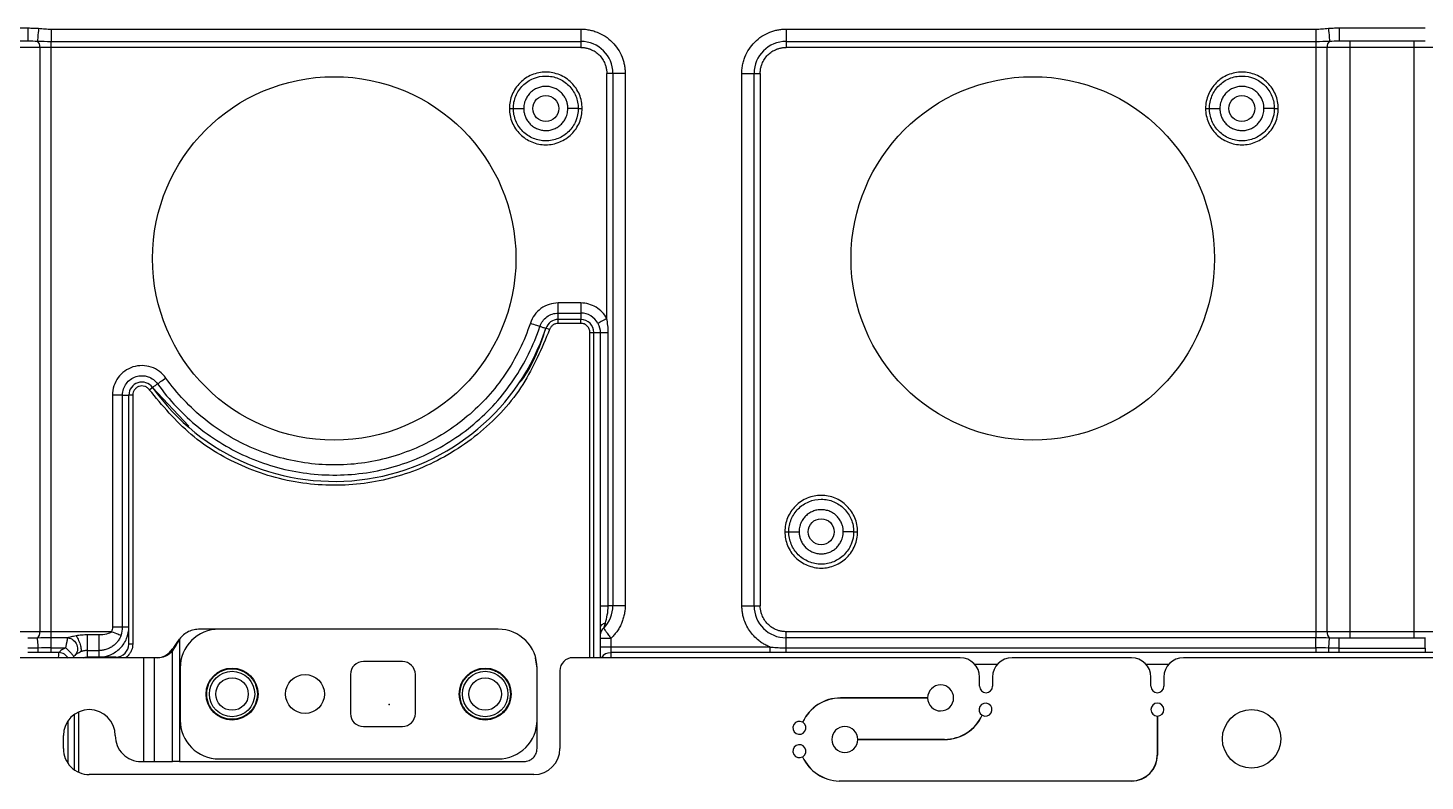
# Model space of a CAD drawing. Header units: millimetres. Extents: x -1 to 1576, y 30 to 633.
# Drawn here: x 1145.7 to 1253.3, y 421 to 479.1 of the extents above; entities that cross this region are included whole.
import ezdxf

# ---------------------------------------------------------------- set-up
doc = ezdxf.new("R2010")
doc.units = ezdxf.units.MM
doc.header["$PDSIZE"] = -1

msp = doc.modelspace()

# ---------------------------------------------------------------- linework, layer by layer
at = {"color": 7, "linetype": 'Continuous', "lineweight": 25}
for p, q in [((1139.05, 479.05), (1145.67, 479.05)), ((1246.69, 479.05), (1253.31, 479.05)), ((1139.05, 478.05), (1145.67, 478.05)), ((1147.46, 478.97), (1188.27, 478.97)), ((1147.46, 478.02), (1188.27, 478.02)), ((1147.46, 432.08), (1147.46, 478.02)), ((1188.27, 478.97), (1188.27, 477.55)), ((1204.09, 478.97), (1244.9, 478.97)), ((1204.09, 478.97), (1204.09, 477.55)), ((1204.09, 478.02), (1244.9, 478.02)), ((1244.9, 478.02), (1244.9, 432.08)), ((1246.64, 478.05), (1246.69, 478.06)), ((1246.69, 478.05), (1253.31, 478.05)), ((1247.52, 478.05), (1247.52, 432.05)), ((1252.48, 432.05), (1252.48, 478.05)), ((1188.27, 477.55), (1096.45, 477.55)), ((1146.59, 477.55), (1146.59, 432.55)), ((1295.91, 477.55), (1204.09, 477.55)), ((1245.78, 432.55), (1245.78, 477.55)), ((1191.69, 475.55), (1190.27, 475.55)), ((1190.27, 456.67), (1190.27, 475.55)), ((1190.74, 475.55), (1190.74, 434.55)), ((1191.69, 475.55), (1191.69, 434.55)), ((1200.68, 434.55), (1200.68, 475.55)), ((1200.68, 475.55), (1202.09, 475.55)), ((1201.62, 434.55), (1201.62, 475.55)), ((1202.09, 475.55), (1202.09, 434.55)), ((1188.27, 457.87), (1186.53, 457.87)), ((1186.53, 457.09), (1188.27, 457.09)), ((1186.53, 456.3), (1186.53, 456.6)), ((1188.27, 456.6), (1186.53, 456.6)), ((1188.27, 456.3), (1188.27, 456.6)), ((1185.86, 455.82), (1185.58, 455.92)), ((1188.27, 456.3), (1186.53, 456.3)), ((1188.97, 455.6), (1189.27, 455.6)), ((1188.97, 430.55), (1188.97, 455.6)), ((1189.27, 430.55), (1189.27, 455.6)), ((1189.76, 455.6), (1189.76, 434.55)), ((1190.38, 434.55), (1190.38, 455.6)), ((1155.02, 451.19), (1155.27, 451.36)), ((1155.27, 451.36), (1158.07, 448.38)), ((1152.19, 450.78), (1152.19, 432.91)), ((1152.96, 432.91), (1152.96, 450.78)), ((1153.45, 432.91), (1153.45, 450.78)), ((1153.45, 431.6), (1153.45, 450.78)), ((1153.75, 450.78), (1153.45, 450.78)), ((1153.75, 450.78), (1153.75, 431.6)), ((1191.69, 434.55), (1190.38, 434.55)), ((1200.68, 434.55), (1202.09, 434.55)), ((1181.9, 432.75), (1158.92, 432.75)), ((1152.12, 432.55), (1096.45, 432.55)), ((1145.72, 432.05), (1145.67, 432.05)), ((1148.75, 432.08), (1147.46, 432.08)), ((1151.14, 432.3), (1150.27, 432.3)), ((1157.11, 431.65), (1157.35, 431.99)), ((1157.11, 431.65), (1157.16, 431.65)), ((1157.35, 431.99), (1157.16, 431.65)), ((1157.35, 431.99), (1157.35, 422.55)), ((1189.77, 432.03), (1189.77, 431.38)), ((1190.57, 432.03), (1190.57, 430.55)), ((1204.09, 431.31), (1204.09, 432.55)), ((1295.91, 432.55), (1204.09, 432.55)), ((1244.9, 432.08), (1204.09, 432.08)), ((1246.69, 432.04), (1246.59, 432.05)), ((1253.31, 432.05), (1246.69, 432.05)), ((1253.36, 432.05), (1253.31, 432.05)), ((1147.46, 431.31), (1148.59, 431.31)), ((1148.06, 430.94), (1147.46, 430.94)), ((1149.96, 430.55), (1150.08, 430.58)), ((1150.08, 430.58), (1150.27, 430.6)), ((1150.27, 431.1), (1151.14, 431.1)), ((1152.45, 430.6), (1150.27, 430.6)), ((1150.27, 430.55), (1150.27, 430.6)), ((1152.45, 430.55), (1152.45, 430.6)), ((1153.75, 431.6), (1153.45, 431.6)), ((1156.68, 431.07), (1156.81, 431.07)), ((1156.81, 422.55), (1156.81, 431.07)), ((1189.77, 431.38), (1202.83, 431.38)), ((1202.83, 430.94), (1190.57, 430.94)), ((1204.09, 431.31), (1244.9, 431.31)), ((1244.9, 430.94), (1204.09, 430.94)), ((1246.69, 431.28), (1253.31, 431.28)), ((1253.31, 430.95), (1246.69, 430.95)), ((1253.31, 431.28), (1253.31, 430.95)), ((1154.61, 430.55), (1127.05, 430.55)), ((1154.61, 422.55), (1154.61, 430.55)), ((1155.42, 422.55), (1155.42, 430.55)), ((1155.83, 430.55), (1155.42, 430.55)), ((1157.4, 429.75), (1157.4, 425.75)), ((1174.52, 430.25), (1171.52, 430.25)), ((1184.9, 429.75), (1184.79, 430.55)), ((1184.9, 423.55), (1184.9, 429.75)), ((1186.66, 429.55), (1186.66, 423.55)), ((1217.49, 430.55), (1187.66, 430.55)), ((1218.61, 430.05), (1220.37, 430.05)), ((1230.69, 430.55), (1221.49, 430.55)), ((1231.81, 430.05), (1233.57, 430.05)), ((1325.13, 430.55), (1234.69, 430.55)), ((1170.52, 429.25), (1170.52, 426.25)), ((1175.52, 426.25), (1175.52, 429.25)), ((1218.99, 428.35), (1218.99, 429.05)), ((1219.99, 429.05), (1219.99, 428.35)), ((1232.19, 428.35), (1232.19, 429.05)), ((1233.19, 429.05), (1233.19, 428.35)), ((1208.27, 427.46), (1214.99, 427.46)), ((1214.99, 427.45), (1208.27, 427.45)), ((1149.57, 426.37), (1149.57, 421.73)), ((1148.77, 422.39), (1148.77, 425.72)), ((1149.27, 421.9), (1149.27, 426.21)), ((1171.52, 425.25), (1174.52, 425.25)), ((1232.69, 423.05), (1232.69, 426.05)), ((1232.7, 426.05), (1232.7, 423.05)), ((1148.4, 423.55), (1148.4, 424.55)), ((1209.61, 424.26), (1216.29, 424.26)), ((1216.29, 424.25), (1209.61, 424.25)), ((1154.4, 422.55), (1154.61, 422.55)), ((1155.42, 422.55), (1156.81, 422.55)), ((1157.35, 422.55), (1183.9, 422.55)), ((1160.4, 422.75), (1181.9, 422.75)), ((1184.66, 421.55), (1150.4, 421.55)), ((1208.18, 421.06), (1230.69, 421.06)), ((1230.69, 421.05), (1208.18, 421.05))]:
    msp.add_line(p, q, dxfattribs=at)
for centre, radius in [((1169.27, 461.3), 14), ((1223.09, 461.3), 14), ((1161.4, 427.75), 2), ((1161.4, 427.75), 1.75), ((1180.9, 427.75), 2), ((1180.9, 427.75), 1.75), ((1161.4, 427.75), 1.25), ((1167.02, 427.75), 1.5), ((1180.9, 427.75), 1.25), ((1239.95, 424.3), 2.25)]:
    msp.add_circle(centre, radius, dxfattribs=at)
at = {"color": 141}
for centre in [(1185.57, 472.85), (1239.2, 472.85), (1206.79, 440.25)]:
    msp.add_circle(centre, 1, dxfattribs=at)
at = {"color": 7, "linetype": 'Continuous', "lineweight": 25}
for centre, radius, start, end in [((1146.03, 477.63), 0.562, 352.1767, 47.5651), ((1188.27, 475.55), 2.47, 0, 90), ((1204.09, 475.55), 2.47, 90, 180), ((1246.33, 477.63), 0.562, 132.435, 187.8232), ((1186.53, 455.6), 1, 90, 161.722), ((1188.27, 455.6), 1, 0, 90), ((1169.27, 461.3), 17.17, 215.3728, 341.722), ((1154.45, 450.78), 1, 35.3728, 180), ((1188.27, 434.55), 2.47, 315.4823, 360), ((1204.09, 434.55), 2.47, 180, 270), ((1160.4, 429.75), 3, 90, 180), ((1181.9, 429.75), 3, 360, 90), ((1146.03, 432.48), 0.562, 312.435, 7.8232), ((1246.33, 432.48), 0.562, 172.1767, 227.5651), ((1152.45, 431.6), 1, 270, 0), ((1190.55, 430.12), 0.813, 88.5449, 148.2068), ((1171.52, 429.25), 1, 90, 180), ((1174.52, 429.25), 1, 0, 90), ((1187.66, 429.55), 1, 90.0235, 179.9761), ((1217.49, 429.05), 1.5, 360, 90), ((1221.49, 429.05), 1.5, 90, 180), ((1230.69, 429.05), 1.5, 360, 90), ((1234.69, 429.05), 1.5, 90, 180), ((1215.99, 427.45), 1, 180.2864, 179.714), ((1208.27, 424.25), 3.2, 90.0002, 155.3911), ((1208.27, 424.25), 3.19, 90.0002, 155.4086), ((1219.49, 428.35), 0.5, 180, 360), ((1232.69, 428.35), 0.5, 180, 360), ((1150.4, 424.55), 2, 0.011, 179.989), ((1219.45, 426.55), 0.5, 240.4, 239.2487), ((1232.69, 426.55), 0.5, 270.573, 269.427), ((1160.4, 425.75), 3, 180, 270), ((1171.52, 426.25), 1, 180, 270), ((1174.52, 426.25), 1, 270, 0), ((1181.9, 425.75), 3, 270, 0), ((1205.11, 425.15), 0.5, 60.4208, 59.27), ((1208.61, 424.25), 1, 0.2867, 359.7138), ((1216.29, 427.45), 3.19, 270.0002, 335.4017), ((1216.29, 427.45), 3.2, 270.0002, 335.3842), ((1154.4, 424.55), 2, 179.9995, 270.0005), ((1150.4, 423.55), 2, 179.9995, 270.0005), ((1184.66, 423.55), 2, 270.0005, 0), ((1205.11, 423.35), 0.5, 300.7523, 299.6009), ((1230.69, 423.05), 2.01, 270, 0), ((1230.69, 423.05), 1.99, 270, 0), ((1208.27, 424.25), 3.21, 204.6144, 268.4153), ((1208.27, 424.25), 3.2, 204.597, 268.4128)]:
    msp.add_arc(centre, radius, start, end, dxfattribs=at)
for points, knots in [([(1145.67, 479.05), (1145.82, 479.05), (1146.1, 479.05), (1146.37, 479.03), (1146.49, 479.03)], [0, 0, 0, 0, 0.556213, 1, 1, 1, 1]), ([(1145.67, 479.05), (1145.67, 478.92), (1145.67, 478.79), (1145.67, 478.55), (1145.67, 478.44), (1145.67, 478.25), (1145.67, 478.18), (1145.67, 478.08), (1145.67, 478.05), (1145.67, 478.05)], [0, 0, 0, 0, 0.25, 0.25, 0.5, 0.5, 0.75, 0.75, 1, 1, 1, 1]), ([(1146.49, 479.03), (1146.47, 478.79), (1146.45, 478.56), (1146.42, 478.21), (1146.41, 478.08), (1146.41, 478.04)], [0, 0, 0, 0, 0.5, 0.5, 1, 1, 1, 1]), ([(1146.49, 479.03), (1146.57, 479.02), (1146.74, 479.01), (1146.99, 478.98), (1147.23, 478.97), (1147.38, 478.97), (1147.46, 478.97)], [0, 0, 0, 0, 0.26275, 0.514851, 0.767475, 1, 1, 1, 1]), ([(1244.9, 478.97), (1244.98, 478.97), (1245.14, 478.97), (1245.37, 478.98), (1245.62, 479.01), (1245.79, 479.02), (1245.87, 479.03)], [0, 0, 0, 0, 0.232371, 0.485289, 0.737412, 1, 1, 1, 1]), ([(1245.87, 479.03), (1245.93, 479.03), (1246.05, 479.04), (1246.24, 479.05), (1246.46, 479.05), (1246.61, 479.05), (1246.69, 479.05)], [0, 0, 0, 0, 0.207871, 0.443757, 0.707773, 1, 1, 1, 1]), ([(1245.87, 479.03), (1245.89, 478.79), (1245.91, 478.56), (1245.94, 478.21), (1245.95, 478.08), (1245.95, 478.04)], [0, 0, 0, 0, 0.5, 0.5, 1, 1, 1, 1]), ([(1246.69, 479.05), (1246.69, 478.79), (1246.69, 478.53), (1246.69, 478.16), (1246.69, 478.05), (1246.69, 478.05)], [0, 0, 0, 0, 0.5, 0.5, 1, 1, 1, 1]), ([(1147.46, 478.97), (1147.46, 478.76), (1147.46, 478.56), (1147.46, 478.22), (1147.46, 478.09), (1147.46, 478.02)], [0, 0, 0, 0, 0.5, 0.5, 1, 1, 1, 1]), ([(1188.27, 478.97), (1188.33, 478.97), (1188.46, 478.96), (1188.64, 478.95), (1188.82, 478.92), (1189, 478.89), (1189.18, 478.85), (1189.35, 478.79), (1189.69, 478.67), (1190.16, 478.43), (1190.7, 477.98), (1191.15, 477.44), (1191.41, 476.93), (1191.56, 476.51), (1191.63, 476.19), (1191.68, 475.88), (1191.68, 475.66), (1191.69, 475.55)], [0, 0, 0, 0, 0.0345523, 0.0688579, 0.1030161, 0.1371278, 0.171294, 0.2056155, 0.2401915, 0.3700601, 0.5000288, 0.6298975, 0.7598662, 0.8201516, 0.8799088, 0.9396782, 1, 1, 1, 1]), ([(1200.68, 475.55), (1200.68, 475.61), (1200.68, 475.74), (1200.69, 475.92), (1200.72, 476.1), (1200.75, 476.28), (1200.8, 476.46), (1200.85, 476.64), (1200.97, 476.97), (1201.22, 477.44), (1201.66, 477.98), (1202.2, 478.43), (1202.71, 478.69), (1203.14, 478.84), (1203.45, 478.91), (1203.77, 478.96), (1203.98, 478.96), (1204.09, 478.97)], [0, 0, 0, 0, 0.034552, 0.068858, 0.103016, 0.137128, 0.171294, 0.205615, 0.240191, 0.37006, 0.500029, 0.629897, 0.759866, 0.820152, 0.879909, 0.939678, 1, 1, 1, 1]), ([(1244.9, 478.97), (1244.9, 478.76), (1244.9, 478.56), (1244.9, 478.22), (1244.9, 478.09), (1244.9, 478.02)], [0, 0, 0, 0, 0.5, 0.5, 1, 1, 1, 1]), ([(1188.27, 477.55), (1188.31, 477.55), (1188.4, 477.55), (1188.52, 477.54), (1188.65, 477.52), (1188.77, 477.49), (1188.89, 477.46), (1189.1, 477.38), (1189.38, 477.24), (1189.69, 476.98), (1189.95, 476.66), (1190.12, 476.34), (1190.21, 476.05), (1190.26, 475.8), (1190.27, 475.64), (1190.27, 475.55)], [0, 0, 0, 0, 0.0402761, 0.0802426, 0.1200582, 0.159883, 0.1998773, 0.2401994, 0.3700431, 0.5000574, 0.6299012, 0.7599156, 0.8401208, 0.919721, 1, 1, 1, 1]), ([(1202.09, 475.55), (1202.09, 475.6), (1202.09, 475.68), (1202.11, 475.8), (1202.12, 475.93), (1202.15, 476.05), (1202.19, 476.17), (1202.26, 476.38), (1202.41, 476.66), (1202.67, 476.98), (1202.98, 477.24), (1203.3, 477.4), (1203.59, 477.5), (1203.84, 477.54), (1204.01, 477.55), (1204.09, 477.55)], [0, 0, 0, 0, 0.0402761, 0.0802426, 0.1200582, 0.159883, 0.1998773, 0.2401994, 0.3700431, 0.5000574, 0.6299012, 0.7599156, 0.8401208, 0.919721, 1, 1, 1, 1]), ([(1188.37, 472.85), (1188.37, 473.22), (1188.3, 473.59), (1188.02, 474.26), (1187.81, 474.57), (1187.29, 475.09), (1186.98, 475.3), (1186.3, 475.58), (1185.94, 475.65), (1185.2, 475.65), (1184.84, 475.58), (1184.16, 475.3), (1183.85, 475.09), (1183.33, 474.57), (1183.12, 474.26), (1182.84, 473.59), (1182.77, 473.22), (1182.77, 472.85)], [0, 0, 0, 0, 0.125, 0.125, 0.25, 0.25, 0.375, 0.375, 0.5, 0.5, 0.625, 0.625, 0.75, 0.75, 0.875, 0.875, 1, 1, 1, 1]), ([(1183.07, 472.85), (1183.07, 473.18), (1183.14, 473.51), (1183.39, 474.11), (1183.57, 474.39), (1184.03, 474.85), (1184.31, 475.04), (1184.92, 475.29), (1185.24, 475.35), (1185.9, 475.35), (1186.23, 475.29), (1186.83, 475.04), (1187.11, 474.85), (1187.57, 474.39), (1187.76, 474.11), (1188.01, 473.51), (1188.07, 473.18), (1188.07, 472.85)], [0, 0, 0, 0, 0.125, 0.125, 0.25, 0.25, 0.375, 0.375, 0.5, 0.5, 0.625, 0.625, 0.75, 0.75, 0.875, 0.875, 1, 1, 1, 1]), ([(1242, 472.85), (1242, 473.22), (1241.93, 473.59), (1241.65, 474.26), (1241.44, 474.57), (1240.92, 475.09), (1240.61, 475.3), (1239.94, 475.58), (1239.57, 475.65), (1238.84, 475.65), (1238.47, 475.58), (1237.79, 475.3), (1237.48, 475.09), (1236.97, 474.57), (1236.76, 474.26), (1236.48, 473.59), (1236.4, 473.22), (1236.4, 472.85)], [0, 0, 0, 0, 0.125, 0.125, 0.25, 0.25, 0.375, 0.375, 0.5, 0.5, 0.625, 0.625, 0.75, 0.75, 0.875, 0.875, 1, 1, 1, 1]), ([(1236.7, 472.85), (1236.7, 473.18), (1236.77, 473.51), (1237.02, 474.11), (1237.21, 474.39), (1237.67, 474.85), (1237.94, 475.04), (1238.55, 475.29), (1238.88, 475.35), (1239.53, 475.35), (1239.86, 475.29), (1240.46, 475.04), (1240.74, 474.85), (1241.2, 474.39), (1241.39, 474.11), (1241.64, 473.51), (1241.7, 473.18), (1241.7, 472.85)], [0, 0, 0, 0, 0.125, 0.125, 0.25, 0.25, 0.375, 0.375, 0.5, 0.5, 0.625, 0.625, 0.75, 0.75, 0.875, 0.875, 1, 1, 1, 1]), ([(1187.27, 472.85), (1187.27, 472.9), (1187.27, 472.99), (1187.25, 473.12), (1187.23, 473.25), (1187.19, 473.38), (1187.12, 473.57), (1186.99, 473.8), (1186.78, 474.06), (1186.52, 474.28), (1186.23, 474.43), (1185.91, 474.53), (1185.57, 474.56), (1185.24, 474.53), (1184.92, 474.43), (1184.62, 474.28), (1184.36, 474.06), (1184.15, 473.8), (1184.01, 473.54), (1183.92, 473.29), (1183.88, 473.08), (1183.87, 472.93), (1183.87, 472.85)], [0, 0, 0, 0, 0.025179, 0.05013, 0.075011, 0.099978, 0.125186, 0.187587, 0.250092, 0.312501, 0.375011, 0.437474, 0.50004, 0.562505, 0.625066, 0.687464, 0.749971, 0.812374, 0.874873, 0.916678, 0.958145, 1, 1, 1, 1]), ([(1240.9, 472.85), (1240.9, 472.9), (1240.9, 472.99), (1240.89, 473.12), (1240.86, 473.25), (1240.82, 473.38), (1240.75, 473.57), (1240.63, 473.8), (1240.41, 474.06), (1240.16, 474.28), (1239.86, 474.43), (1239.54, 474.53), (1239.2, 474.56), (1238.87, 474.53), (1238.55, 474.43), (1238.25, 474.28), (1237.99, 474.06), (1237.78, 473.8), (1237.64, 473.54), (1237.56, 473.29), (1237.51, 473.08), (1237.51, 472.93), (1237.5, 472.85)], [0, 0, 0, 0, 0.025179, 0.05013, 0.075011, 0.099978, 0.125186, 0.187587, 0.250092, 0.312501, 0.37501, 0.437474, 0.50004, 0.562505, 0.625066, 0.687464, 0.749971, 0.812374, 0.874873, 0.916678, 0.958145, 1, 1, 1, 1]), ([(1182.77, 472.85), (1182.77, 472.49), (1182.84, 472.12), (1183.12, 471.44), (1183.33, 471.13), (1183.85, 470.61), (1184.16, 470.41), (1184.84, 470.13), (1185.2, 470.05), (1185.94, 470.05), (1186.3, 470.13), (1186.98, 470.41), (1187.29, 470.61), (1187.81, 471.13), (1188.02, 471.44), (1188.3, 472.12), (1188.37, 472.49), (1188.37, 472.85)], [0, 0, 0, 0, 0.125, 0.125, 0.25, 0.25, 0.375, 0.375, 0.5, 0.5, 0.625, 0.625, 0.75, 0.75, 0.875, 0.875, 1, 1, 1, 1]), ([(1182.77, 472.85), (1182.85, 472.85), (1182.93, 472.85), (1183.04, 472.85), (1183.07, 472.85), (1183.07, 472.85)], [0, 0, 0, 0, 0.5, 0.5, 1, 1, 1, 1]), ([(1188.07, 472.85), (1188.07, 472.53), (1188.01, 472.2), (1187.76, 471.59), (1187.57, 471.32), (1187.11, 470.85), (1186.83, 470.67), (1186.23, 470.42), (1185.9, 470.35), (1185.24, 470.35), (1184.92, 470.42), (1184.31, 470.67), (1184.03, 470.85), (1183.57, 471.32), (1183.39, 471.59), (1183.14, 472.2), (1183.07, 472.53), (1183.07, 472.85)], [0, 0, 0, 0, 0.125, 0.125, 0.25, 0.25, 0.375, 0.375, 0.5, 0.5, 0.625, 0.625, 0.75, 0.75, 0.875, 0.875, 1, 1, 1, 1]), ([(1183.07, 472.85), (1183.07, 472.85), (1183.16, 472.85), (1183.45, 472.85), (1183.66, 472.85), (1183.87, 472.85)], [0, 0, 0, 0, 0.5, 0.5, 1, 1, 1, 1]), ([(1183.87, 472.85), (1183.87, 472.81), (1183.87, 472.72), (1183.89, 472.59), (1183.92, 472.46), (1183.95, 472.33), (1184.02, 472.14), (1184.15, 471.9), (1184.36, 471.64), (1184.62, 471.43), (1184.92, 471.27), (1185.24, 471.17), (1185.57, 471.14), (1185.9, 471.17), (1186.23, 471.27), (1186.52, 471.43), (1186.78, 471.64), (1186.99, 471.9), (1187.13, 472.17), (1187.22, 472.41), (1187.26, 472.63), (1187.27, 472.78), (1187.27, 472.85)], [0, 0, 0, 0, 0.0251076, 0.050018, 0.0748867, 0.0998699, 0.1251219, 0.1875141, 0.2500785, 0.3124838, 0.3749879, 0.4374519, 0.5000171, 0.5624816, 0.6250466, 0.687453, 0.7499617, 0.8123666, 0.874868, 0.9166765, 0.9581445, 1, 1, 1, 1]), ([(1188.07, 472.85), (1188.07, 472.85), (1187.98, 472.85), (1187.69, 472.85), (1187.48, 472.85), (1187.27, 472.85)], [0, 0, 0, 0, 0.5, 0.5, 1, 1, 1, 1]), ([(1188.07, 472.85), (1188.07, 472.85), (1188.1, 472.85), (1188.21, 472.85), (1188.29, 472.85), (1188.37, 472.85)], [0, 0, 0, 0, 0.5, 0.5, 1, 1, 1, 1]), ([(1236.4, 472.85), (1236.48, 472.85), (1236.56, 472.85), (1236.67, 472.85), (1236.7, 472.85), (1236.7, 472.85)], [0, 0, 0, 0, 0.5, 0.5, 1, 1, 1, 1]), ([(1236.4, 472.85), (1236.4, 472.49), (1236.48, 472.12), (1236.76, 471.44), (1236.97, 471.13), (1237.48, 470.61), (1237.79, 470.41), (1238.47, 470.13), (1238.84, 470.05), (1239.57, 470.05), (1239.94, 470.13), (1240.61, 470.41), (1240.92, 470.61), (1241.44, 471.13), (1241.65, 471.44), (1241.93, 472.12), (1242, 472.49), (1242, 472.85)], [0, 0, 0, 0, 0.125, 0.125, 0.25, 0.25, 0.375, 0.375, 0.5, 0.5, 0.625, 0.625, 0.75, 0.75, 0.875, 0.875, 1, 1, 1, 1]), ([(1241.7, 472.85), (1241.7, 472.53), (1241.64, 472.2), (1241.39, 471.59), (1241.2, 471.32), (1240.74, 470.85), (1240.46, 470.67), (1239.86, 470.42), (1239.53, 470.35), (1238.88, 470.35), (1238.55, 470.42), (1237.94, 470.67), (1237.67, 470.85), (1237.21, 471.32), (1237.02, 471.59), (1236.77, 472.2), (1236.7, 472.53), (1236.7, 472.85)], [0, 0, 0, 0, 0.125, 0.125, 0.25, 0.25, 0.375, 0.375, 0.5, 0.5, 0.625, 0.625, 0.75, 0.75, 0.875, 0.875, 1, 1, 1, 1]), ([(1236.7, 472.85), (1236.7, 472.85), (1236.79, 472.85), (1237.09, 472.85), (1237.29, 472.85), (1237.5, 472.85)], [0, 0, 0, 0, 0.5, 0.5, 1, 1, 1, 1]), ([(1237.5, 472.85), (1237.51, 472.81), (1237.51, 472.72), (1237.52, 472.59), (1237.55, 472.46), (1237.59, 472.33), (1237.65, 472.14), (1237.78, 471.9), (1237.99, 471.64), (1238.25, 471.43), (1238.55, 471.27), (1238.87, 471.17), (1239.2, 471.14), (1239.54, 471.17), (1239.86, 471.27), (1240.16, 471.43), (1240.41, 471.64), (1240.63, 471.9), (1240.77, 472.17), (1240.85, 472.41), (1240.9, 472.63), (1240.9, 472.78), (1240.9, 472.85)], [0, 0, 0, 0, 0.025108, 0.050018, 0.074887, 0.09987, 0.125122, 0.187514, 0.250079, 0.312484, 0.374988, 0.437452, 0.500017, 0.562482, 0.625047, 0.687453, 0.749962, 0.812367, 0.874868, 0.916676, 0.958145, 1, 1, 1, 1]), ([(1241.7, 472.85), (1241.7, 472.85), (1241.62, 472.85), (1241.32, 472.85), (1241.11, 472.85), (1240.9, 472.85)], [0, 0, 0, 0, 0.5, 0.5, 1, 1, 1, 1]), ([(1241.7, 472.85), (1241.7, 472.85), (1241.74, 472.85), (1241.85, 472.85), (1241.93, 472.85), (1242, 472.85)], [0, 0, 0, 0, 0.5, 0.5, 1, 1, 1, 1]), ([(1186.53, 457.87), (1186.06, 457.87), (1185.58, 457.72), (1184.82, 457.16), (1184.53, 456.76), (1184.38, 456.31)], [0, 0, 0, 0, 0.5, 0.5, 1, 1, 1, 1]), ([(1186.53, 457.09), (1186.53, 457.13), (1186.53, 457.23), (1186.53, 457.51), (1186.53, 457.69), (1186.53, 457.87)], [0, 0, 0, 0, 0.5, 0.5, 1, 1, 1, 1]), ([(1190.27, 456.67), (1190.08, 457.03), (1189.79, 457.33), (1189.09, 457.75), (1188.68, 457.87), (1188.27, 457.87)], [0, 0, 0, 0, 0.5, 0.5, 1, 1, 1, 1]), ([(1188.27, 457.87), (1188.27, 457.69), (1188.27, 457.51), (1188.27, 457.23), (1188.27, 457.13), (1188.27, 457.09)], [0, 0, 0, 0, 0.5, 0.5, 1, 1, 1, 1]), ([(1185.12, 456.07), (1185.21, 456.36), (1185.41, 456.63), (1185.91, 456.99), (1186.22, 457.09), (1186.53, 457.09)], [0, 0, 0, 0, 0.5, 0.5, 1, 1, 1, 1]), ([(1186.53, 456.6), (1186.53, 456.71), (1186.53, 456.83), (1186.53, 457), (1186.53, 457.06), (1186.53, 457.09)], [0, 0, 0, 0, 0.5, 0.5, 1, 1, 1, 1]), ([(1189.58, 456.3), (1189.46, 456.54), (1189.27, 456.74), (1188.81, 457.02), (1188.54, 457.09), (1188.27, 457.09)], [0, 0, 0, 0, 0.5, 0.5, 1, 1, 1, 1]), ([(1188.27, 457.09), (1188.27, 457.06), (1188.27, 457), (1188.27, 456.83), (1188.27, 456.71), (1188.27, 456.6)], [0, 0, 0, 0, 0.5, 0.5, 1, 1, 1, 1]), ([(1190.27, 456.67), (1190.11, 456.58), (1189.96, 456.5), (1189.71, 456.37), (1189.62, 456.32), (1189.58, 456.3)], [0, 0, 0, 0, 0.5, 0.5, 1, 1, 1, 1]), ([(1185.86, 455.82), (1185.25, 454.37), (1184.01, 451.4), (1180.67, 447.77), (1176.54, 445.16), (1171.9, 443.81), (1167.07, 443.74), (1162.35, 445.02), (1158.1, 447.5), (1156.03, 449.98), (1155.02, 451.19)], [0, 0, 0, 0, 0.122595, 0.25, 0.377405, 0.5, 0.622595, 0.75, 0.877405, 1, 1, 1, 1]), ([(1155.66, 451.64), (1156.55, 450.39), (1157.61, 449.27), (1160, 447.34), (1161.33, 446.55), (1164.15, 445.35), (1165.64, 444.94), (1168.69, 444.56), (1170.23, 444.57), (1173.27, 445.03), (1174.75, 445.47), (1177.55, 446.73), (1178.85, 447.56), (1181.2, 449.53), (1182.23, 450.68), (1183.95, 453.22), (1184.64, 454.61), (1185.12, 456.07)], [0, 0, 0, 0, 0.125, 0.125, 0.25, 0.25, 0.375, 0.375, 0.5, 0.5, 0.625, 0.625, 0.75, 0.75, 0.875, 0.875, 1, 1, 1, 1]), ([(1184.38, 456.31), (1183.92, 454.93), (1183.27, 453.6), (1181.63, 451.18), (1180.64, 450.08), (1178.41, 448.2), (1177.16, 447.41), (1174.5, 446.21), (1173.08, 445.79), (1170.19, 445.35), (1168.71, 445.34), (1165.81, 445.71), (1164.39, 446.09), (1161.7, 447.24), (1160.43, 447.99), (1158.16, 449.83), (1157.14, 450.9), (1156.3, 452.09)], [0, 0, 0, 0, 0.125, 0.125, 0.25, 0.25, 0.375, 0.375, 0.5, 0.5, 0.625, 0.625, 0.75, 0.75, 0.875, 0.875, 1, 1, 1, 1]), ([(1183.44, 451.62), (1183.46, 451.64), (1184.53, 452.83), (1185.06, 454.39), (1185.58, 455.92)], [0, 0, 0, 0, 0.018421, 1, 1, 1, 1]), ([(1184.38, 456.31), (1184.55, 456.26), (1184.72, 456.2), (1184.98, 456.11), (1185.08, 456.08), (1185.12, 456.07)], [0, 0, 0, 0, 0.5, 0.5, 1, 1, 1, 1]), ([(1185.12, 456.07), (1185.14, 456.06), (1185.2, 456.04), (1185.37, 455.99), (1185.47, 455.95), (1185.58, 455.92)], [0, 0, 0, 0, 0.5, 0.5, 1, 1, 1, 1]), ([(1186.53, 456.3), (1186.46, 456.3), (1186.31, 456.28), (1186.11, 456.18), (1185.95, 456.02), (1185.89, 455.89), (1185.86, 455.82)], [0, 0, 0, 0, 0.243778, 0.5, 0.756222, 1, 1, 1, 1]), ([(1188.97, 455.6), (1188.96, 455.69), (1188.95, 455.83), (1188.86, 455.99), (1188.77, 456.1), (1188.66, 456.19), (1188.5, 456.28), (1188.36, 456.29), (1188.27, 456.3)], [0, 0, 0, 0, 0.239443, 0.369477, 0.5, 0.630034, 0.760557, 1, 1, 1, 1]), ([(1189.27, 455.6), (1189.38, 455.6), (1189.5, 455.6), (1189.67, 455.6), (1189.74, 455.6), (1189.76, 455.6)], [0, 0, 0, 0, 0.5, 0.5, 1, 1, 1, 1]), ([(1189.76, 455.6), (1189.79, 455.6), (1189.87, 455.6), (1190.09, 455.6), (1190.23, 455.6), (1190.38, 455.6)], [0, 0, 0, 0, 0.5, 0.5, 1, 1, 1, 1]), ([(1156.3, 452.09), (1156.02, 452.48), (1155.62, 452.78), (1154.72, 453.08), (1154.22, 453.08), (1153.31, 452.8), (1152.9, 452.5), (1152.48, 451.93), (1152.37, 451.71), (1152.22, 451.26), (1152.19, 451.02), (1152.19, 450.78)], [0, 0, 0, 0, 0.25, 0.25, 0.5, 0.5, 0.75, 0.75, 0.875, 0.875, 1, 1, 1, 1]), ([(1152.96, 450.78), (1152.96, 451.1), (1153.07, 451.41), (1153.44, 451.91), (1153.7, 452.1), (1154.3, 452.29), (1154.63, 452.29), (1155.22, 452.09), (1155.48, 451.9), (1155.66, 451.64)], [0, 0, 0, 0, 0.25, 0.25, 0.5, 0.5, 0.75, 0.75, 1, 1, 1, 1]), ([(1155.66, 451.64), (1155.7, 451.67), (1155.78, 451.73), (1156.01, 451.89), (1156.15, 451.99), (1156.3, 452.09)], [0, 0, 0, 0, 0.5, 0.5, 1, 1, 1, 1]), ([(1155.02, 451.19), (1154.98, 451.24), (1154.88, 451.35), (1154.68, 451.46), (1154.45, 451.49), (1154.24, 451.46), (1154.04, 451.36), (1153.88, 451.2), (1153.77, 451), (1153.76, 450.85), (1153.75, 450.78)], [0, 0, 0, 0, 0.121836, 0.25, 0.378164, 0.5, 0.621836, 0.75, 0.878164, 1, 1, 1, 1]), ([(1155.66, 451.64), (1155.64, 451.63), (1155.59, 451.59), (1155.45, 451.49), (1155.36, 451.43), (1155.27, 451.36)], [0, 0, 0, 0, 0.5, 0.5, 1, 1, 1, 1]), ([(1152.96, 450.78), (1152.92, 450.78), (1152.82, 450.78), (1152.54, 450.78), (1152.36, 450.78), (1152.19, 450.78)], [0, 0, 0, 0, 0.5, 0.5, 1, 1, 1, 1]), ([(1152.96, 450.78), (1152.99, 450.78), (1153.05, 450.78), (1153.23, 450.78), (1153.34, 450.78), (1153.45, 450.78)], [0, 0, 0, 0, 0.5, 0.5, 1, 1, 1, 1]), ([(1209.59, 440.25), (1209.59, 440.62), (1209.52, 440.99), (1209.24, 441.66), (1209.03, 441.97), (1208.51, 442.49), (1208.2, 442.7), (1207.52, 442.98), (1207.16, 443.05), (1206.42, 443.05), (1206.06, 442.98), (1205.38, 442.7), (1205.07, 442.49), (1204.55, 441.97), (1204.34, 441.66), (1204.06, 440.99), (1203.99, 440.62), (1203.99, 440.25)], [0, 0, 0, 0, 0.125, 0.125, 0.25, 0.25, 0.375, 0.375, 0.5, 0.5, 0.625, 0.625, 0.75, 0.75, 0.875, 0.875, 1, 1, 1, 1]), ([(1204.29, 440.25), (1204.29, 440.58), (1204.36, 440.91), (1204.61, 441.51), (1204.79, 441.79), (1205.25, 442.25), (1205.53, 442.44), (1206.14, 442.69), (1206.46, 442.75), (1207.12, 442.75), (1207.45, 442.69), (1208.05, 442.44), (1208.33, 442.25), (1208.79, 441.79), (1208.98, 441.51), (1209.23, 440.91), (1209.29, 440.58), (1209.29, 440.25)], [0, 0, 0, 0, 0.125, 0.125, 0.25, 0.25, 0.375, 0.375, 0.5, 0.5, 0.625, 0.625, 0.75, 0.75, 0.875, 0.875, 1, 1, 1, 1]), ([(1208.49, 440.25), (1208.49, 440.3), (1208.49, 440.39), (1208.47, 440.52), (1208.45, 440.65), (1208.41, 440.78), (1208.34, 440.97), (1208.21, 441.2), (1208, 441.46), (1207.74, 441.68), (1207.45, 441.83), (1207.13, 441.93), (1206.79, 441.96), (1206.46, 441.93), (1206.14, 441.83), (1205.84, 441.68), (1205.58, 441.46), (1205.37, 441.2), (1205.23, 440.94), (1205.14, 440.69), (1205.1, 440.48), (1205.09, 440.33), (1205.09, 440.25)], [0, 0, 0, 0, 0.025179, 0.05013, 0.075011, 0.099978, 0.125186, 0.187587, 0.250092, 0.312501, 0.37501, 0.437474, 0.50004, 0.562505, 0.625066, 0.687464, 0.749971, 0.812374, 0.874873, 0.916678, 0.958145, 1, 1, 1, 1]), ([(1203.99, 440.25), (1204.07, 440.25), (1204.15, 440.25), (1204.26, 440.25), (1204.29, 440.25), (1204.29, 440.25)], [0, 0, 0, 0, 0.5, 0.5, 1, 1, 1, 1]), ([(1203.99, 440.25), (1203.99, 439.89), (1204.06, 439.52), (1204.34, 438.84), (1204.55, 438.53), (1205.07, 438.01), (1205.38, 437.81), (1206.06, 437.53), (1206.42, 437.45), (1207.16, 437.45), (1207.52, 437.53), (1208.2, 437.81), (1208.51, 438.01), (1209.03, 438.53), (1209.24, 438.84), (1209.52, 439.52), (1209.59, 439.89), (1209.59, 440.25)], [0, 0, 0, 0, 0.125, 0.125, 0.25, 0.25, 0.375, 0.375, 0.5, 0.5, 0.625, 0.625, 0.75, 0.75, 0.875, 0.875, 1, 1, 1, 1]), ([(1209.29, 440.25), (1209.29, 439.93), (1209.23, 439.6), (1208.98, 438.99), (1208.79, 438.72), (1208.33, 438.25), (1208.05, 438.07), (1207.45, 437.82), (1207.12, 437.75), (1206.46, 437.75), (1206.14, 437.82), (1205.53, 438.07), (1205.25, 438.25), (1204.79, 438.72), (1204.61, 438.99), (1204.36, 439.6), (1204.29, 439.93), (1204.29, 440.25)], [0, 0, 0, 0, 0.125, 0.125, 0.25, 0.25, 0.375, 0.375, 0.5, 0.5, 0.625, 0.625, 0.75, 0.75, 0.875, 0.875, 1, 1, 1, 1]), ([(1204.29, 440.25), (1204.29, 440.25), (1204.38, 440.25), (1204.67, 440.25), (1204.88, 440.25), (1205.09, 440.25)], [0, 0, 0, 0, 0.5, 0.5, 1, 1, 1, 1]), ([(1204.29, 440.25), (1204.29, 440.25), (1204.38, 440.25), (1204.67, 440.25), (1204.88, 440.25), (1205.09, 440.25)], [0, 0, 0, 0, 0.5, 0.5, 1, 1, 1, 1]), ([(1205.09, 440.25), (1205.09, 440.21), (1205.09, 440.12), (1205.11, 439.99), (1205.14, 439.86), (1205.17, 439.73), (1205.24, 439.54), (1205.37, 439.3), (1205.58, 439.04), (1205.84, 438.83), (1206.14, 438.67), (1206.46, 438.57), (1206.79, 438.54), (1207.12, 438.57), (1207.45, 438.67), (1207.74, 438.83), (1208, 439.04), (1208.21, 439.3), (1208.35, 439.57), (1208.44, 439.81), (1208.48, 440.03), (1208.49, 440.18), (1208.49, 440.25)], [0, 0, 0, 0, 0.025108, 0.050018, 0.074887, 0.09987, 0.125122, 0.187514, 0.250079, 0.312484, 0.374988, 0.437452, 0.500017, 0.562482, 0.625047, 0.687453, 0.749962, 0.812367, 0.874868, 0.916676, 0.958145, 1, 1, 1, 1]), ([(1209.29, 440.25), (1209.29, 440.25), (1209.2, 440.25), (1208.91, 440.25), (1208.7, 440.25), (1208.49, 440.25)], [0, 0, 0, 0, 0.5, 0.5, 1, 1, 1, 1]), ([(1209.29, 440.25), (1209.29, 440.25), (1209.32, 440.25), (1209.43, 440.25), (1209.51, 440.25), (1209.59, 440.25)], [0, 0, 0, 0, 0.5, 0.5, 1, 1, 1, 1]), ([(1189.76, 434.55), (1189.76, 434.29), (1189.76, 434.03), (1189.77, 433.48), (1189.77, 433.19), (1189.77, 432.9)], [0, 0, 0, 0, 0.5, 0.5, 1, 1, 1, 1]), ([(1189.76, 434.55), (1189.79, 434.55), (1189.87, 434.55), (1190.09, 434.55), (1190.23, 434.55), (1190.38, 434.55)], [0, 0, 0, 0, 0.5, 0.5, 1, 1, 1, 1]), ([(1190.16, 433.2), (1190.22, 433.4), (1190.27, 433.61), (1190.35, 434.07), (1190.38, 434.31), (1190.38, 434.55)], [0, 0, 0, 0, 0.5, 0.5, 1, 1, 1, 1]), ([(1191.69, 434.55), (1191.68, 434.49), (1191.68, 434.37), (1191.67, 434.2), (1191.65, 434.02), (1191.61, 433.85), (1191.57, 433.68), (1191.52, 433.51), (1191.46, 433.34), (1191.37, 433.12), (1191.24, 432.85), (1191.04, 432.55), (1190.82, 432.27), (1190.66, 432.11), (1190.57, 432.03)], [0, 0, 0, 0, 0.063092, 0.125678, 0.187927, 0.25001, 0.312098, 0.374365, 0.43698, 0.500113, 0.626356, 0.752784, 0.876346, 1, 1, 1, 1]), ([(1202.83, 431.38), (1202.78, 431.4), (1202.68, 431.44), (1202.53, 431.52), (1202.38, 431.59), (1202.24, 431.68), (1202.1, 431.77), (1201.88, 431.95), (1201.58, 432.22), (1201.26, 432.63), (1201, 433.08), (1200.83, 433.51), (1200.74, 433.89), (1200.69, 434.22), (1200.68, 434.44), (1200.68, 434.55)], [0, 0, 0, 0, 0.040883, 0.08158, 0.122187, 0.162802, 0.203521, 0.244441, 0.372171, 0.500035, 0.627766, 0.75563, 0.837187, 0.918385, 1, 1, 1, 1]), ([(1204.09, 432.55), (1204.05, 432.55), (1203.96, 432.56), (1203.84, 432.57), (1203.72, 432.59), (1203.59, 432.61), (1203.47, 432.65), (1203.27, 432.72), (1202.98, 432.87), (1202.67, 433.13), (1202.41, 433.45), (1202.24, 433.77), (1202.15, 434.05), (1202.1, 434.3), (1202.09, 434.47), (1202.09, 434.55)], [0, 0, 0, 0, 0.040276, 0.080243, 0.120058, 0.159883, 0.199877, 0.240199, 0.370043, 0.500057, 0.629901, 0.759916, 0.840121, 0.919721, 1, 1, 1, 1]), ([(1151.14, 430.6), (1151.44, 430.6), (1151.75, 430.66), (1152.3, 430.89), (1152.56, 431.07), (1152.99, 431.49), (1153.16, 431.75), (1153.39, 432.31), (1153.45, 432.61), (1153.45, 432.91)], [0, 0, 0, 0, 0.25, 0.25, 0.5, 0.5, 0.75, 0.75, 1, 1, 1, 1]), ([(1152.96, 432.91), (1152.92, 432.91), (1152.82, 432.91), (1152.54, 432.91), (1152.36, 432.91), (1152.19, 432.91)], [0, 0, 0, 0, 0.5, 0.5, 1, 1, 1, 1]), ([(1153.45, 432.91), (1153.34, 432.91), (1153.23, 432.91), (1153.05, 432.91), (1152.99, 432.91), (1152.96, 432.91)], [0, 0, 0, 0, 0.5, 0.5, 1, 1, 1, 1]), ([(1190.16, 433.2), (1190.04, 433.17), (1189.94, 433.13), (1189.81, 433.02), (1189.77, 432.96), (1189.77, 432.9)], [0, 0, 0, 0, 0.5, 0.5, 1, 1, 1, 1]), ([(1189.77, 432.9), (1189.77, 432.78), (1189.77, 432.66), (1189.77, 432.45), (1189.77, 432.36), (1189.77, 432.29)], [0, 0, 0, 0, 0.5, 0.5, 1, 1, 1, 1]), ([(1190.03, 432.82), (1190.04, 432.81), (1190.05, 432.79), (1190.08, 432.76), (1190.11, 432.71), (1190.15, 432.65), (1190.2, 432.59), (1190.25, 432.52), (1190.32, 432.42), (1190.43, 432.26), (1190.52, 432.12), (1190.57, 432.03)], [0, 0, 0, 0, 0.07545, 0.154166, 0.236169, 0.321482, 0.41013, 0.502146, 0.590324, 0.756259, 1, 1, 1, 1]), ([(1146.47, 431.29), (1146.46, 431.48), (1146.44, 431.66), (1146.42, 431.94), (1146.41, 432.03), (1146.41, 432.06)], [0, 0, 0, 0, 0.5, 0.5, 1, 1, 1, 1]), ([(1147.46, 431.31), (1147.46, 431.48), (1147.46, 431.65), (1147.46, 431.92), (1147.46, 432.02), (1147.46, 432.08)], [0, 0, 0, 0, 0.5, 0.5, 1, 1, 1, 1]), ([(1148.59, 431.31), (1148.6, 431.34), (1148.61, 431.41), (1148.63, 431.5), (1148.64, 431.57), (1148.65, 431.64), (1148.67, 431.7), (1148.68, 431.74), (1148.69, 431.82), (1148.71, 431.92), (1148.73, 432.02), (1148.74, 432.06), (1148.75, 432.08)], [0, 0, 0, 0, 0.09893, 0.188733, 0.269409, 0.340956, 0.403372, 0.456657, 0.500812, 0.68018, 0.846536, 1, 1, 1, 1]), ([(1149.38, 432.23), (1149.24, 432.21), (1149.12, 432.18), (1148.9, 432.13), (1148.81, 432.1), (1148.75, 432.08)], [0, 0, 0, 0, 0.5, 0.5, 1, 1, 1, 1]), ([(1148.75, 432.08), (1148.9, 432.06), (1149.04, 432), (1149.29, 431.8), (1149.38, 431.67), (1149.5, 431.39), (1149.51, 431.23), (1149.45, 430.95), (1149.38, 430.82), (1149.28, 430.73)], [0, 0, 0, 0, 0.25, 0.25, 0.5, 0.5, 0.75, 0.75, 1, 1, 1, 1]), ([(1150.27, 432.3), (1150.12, 432.3), (1149.97, 432.3), (1149.67, 432.27), (1149.52, 432.26), (1149.38, 432.23)], [0, 0, 0, 0, 0.5, 0.5, 1, 1, 1, 1]), ([(1149.38, 432.23), (1149.45, 432.13), (1149.52, 432.01), (1149.64, 431.74), (1149.69, 431.6), (1149.75, 431.34), (1149.77, 431.23), (1149.76, 431.06), (1149.73, 431), (1149.69, 430.99)], [0, 0, 0, 0, 0.25, 0.25, 0.5, 0.5, 0.75, 0.75, 1, 1, 1, 1]), ([(1150.27, 431.1), (1150.27, 431.11), (1150.27, 431.16), (1150.27, 431.31), (1150.27, 431.41), (1150.27, 431.65), (1150.27, 431.79), (1150.27, 432.05), (1150.27, 432.19), (1150.27, 432.3)], [0, 0, 0, 0, 0.25, 0.25, 0.5, 0.5, 0.75, 0.75, 1, 1, 1, 1]), ([(1152.12, 432.55), (1152.05, 432.47), (1151.9, 432.41), (1151.55, 432.32), (1151.35, 432.3), (1151.14, 432.3)], [0, 0, 0, 0, 0.5, 0.5, 1, 1, 1, 1]), ([(1151.14, 432.3), (1151.14, 432.19), (1151.14, 432.05), (1151.14, 431.79), (1151.14, 431.65), (1151.14, 431.41), (1151.14, 431.31), (1151.14, 431.16), (1151.14, 431.11), (1151.14, 431.1)], [0, 0, 0, 0, 0.25, 0.25, 0.5, 0.5, 0.75, 0.75, 1, 1, 1, 1]), ([(1152.85, 432.28), (1152.84, 432.25), (1152.81, 432.16), (1152.74, 432.04), (1152.67, 431.92), (1152.57, 431.78), (1152.41, 431.6), (1152.18, 431.41), (1151.9, 431.26), (1151.62, 431.16), (1151.37, 431.11), (1151.21, 431.1), (1151.14, 431.1)], [0, 0, 0, 0, 0.057093, 0.118685, 0.184765, 0.255318, 0.351288, 0.506464, 0.654302, 0.785802, 0.901029, 1, 1, 1, 1]), ([(1152.12, 432.55), (1152.29, 432.49), (1152.46, 432.43), (1152.72, 432.33), (1152.81, 432.3), (1152.85, 432.28)], [0, 0, 0, 0, 0.5, 0.5, 1, 1, 1, 1]), ([(1156.68, 431.07), (1156.75, 431.15), (1156.91, 431.32), (1157.05, 431.54), (1157.11, 431.65)], [0, 0, 0, 0, 0.501507, 1, 1, 1, 1]), ([(1156.81, 431.07), (1156.87, 431.15), (1157, 431.33), (1157.11, 431.54), (1157.16, 431.65)], [0, 0, 0, 0, 0.491836, 1, 1, 1, 1]), ([(1189.77, 432.29), (1189.77, 432.27), (1189.77, 432.23), (1189.77, 432.14), (1189.77, 432.08), (1189.77, 432.03)], [0, 0, 0, 0, 0.5, 0.5, 1, 1, 1, 1]), ([(1190.57, 432.03), (1190.36, 432.03), (1190.15, 432.03), (1189.86, 432.03), (1189.77, 432.03), (1189.77, 432.03)], [0, 0, 0, 0, 0.5, 0.5, 1, 1, 1, 1]), ([(1244.9, 431.31), (1244.9, 431.48), (1244.9, 431.65), (1244.9, 431.92), (1244.9, 432.02), (1244.9, 432.08)], [0, 0, 0, 0, 0.5, 0.5, 1, 1, 1, 1]), ([(1245.89, 431.29), (1245.91, 431.48), (1245.92, 431.66), (1245.94, 431.94), (1245.95, 432.03), (1245.95, 432.06)], [0, 0, 0, 0, 0.5, 0.5, 1, 1, 1, 1]), ([(1246.69, 431.28), (1246.69, 431.5), (1246.69, 431.7), (1246.69, 431.98), (1246.69, 432.05), (1246.69, 432.05)], [0, 0, 0, 0, 0.5, 0.5, 1, 1, 1, 1]), ([(1253.31, 431.28), (1253.31, 431.5), (1253.31, 431.7), (1253.31, 431.98), (1253.31, 432.05), (1253.31, 432.05)], [0, 0, 0, 0, 0.5, 0.5, 1, 1, 1, 1]), ([(1146.46, 430.95), (1146.34, 430.95), (1146.08, 430.95), (1145.82, 430.95), (1145.67, 430.95)], [0, 0, 0, 0, 0.4522443, 1, 1, 1, 1]), ([(1147.46, 430.94), (1147.32, 430.95), (1146.99, 430.95), (1146.66, 430.95), (1146.46, 430.95)], [0, 0, 0, 0, 0.420474, 1, 1, 1, 1]), ([(1148.04, 430.55), (1148.04, 430.56), (1148.04, 430.66), (1148.05, 430.8), (1148.06, 430.9), (1148.06, 430.94)], [0, 0, 0, 0, 0.051881, 0.52899, 1, 1, 1, 1]), ([(1148.59, 431.31), (1148.43, 431.24), (1148.31, 431.17), (1148.13, 431.04), (1148.09, 430.98), (1148.06, 430.94)], [0, 0, 0, 0, 0.5, 0.5, 1, 1, 1, 1]), ([(1148.78, 430.49), (1148.71, 430.62), (1148.61, 430.73), (1148.36, 430.89), (1148.21, 430.94), (1148.06, 430.94)], [0, 0, 0, 0, 0.5, 0.5, 1, 1, 1, 1]), ([(1148.59, 431.31), (1148.67, 431.23), (1148.75, 431.15), (1148.91, 431), (1148.97, 430.93), (1149.08, 430.8), (1149.13, 430.74), (1149.18, 430.66), (1149.18, 430.64), (1149.17, 430.63)], [0, 0, 0, 0, 0.25, 0.25, 0.5, 0.5, 0.75, 0.75, 1, 1, 1, 1]), ([(1149.28, 430.73), (1149.32, 430.76), (1149.37, 430.81), (1149.52, 430.9), (1149.6, 430.95), (1149.69, 430.99)], [0, 0, 0, 0, 0.5, 0.5, 1, 1, 1, 1]), ([(1150.27, 431.1), (1150.23, 431.1), (1150.16, 431.1), (1150.05, 431.09), (1149.95, 431.07), (1149.86, 431.04), (1149.77, 431.02), (1149.71, 431), (1149.69, 430.99)], [0, 0, 0, 0, 0.189522, 0.369737, 0.540743, 0.702675, 0.855698, 1, 1, 1, 1]), ([(1150.27, 430.6), (1150.27, 430.73), (1150.27, 430.85), (1150.27, 431.03), (1150.27, 431.09), (1150.27, 431.1)], [0, 0, 0, 0, 0.5, 0.5, 1, 1, 1, 1]), ([(1151.14, 431.1), (1151.14, 431.09), (1151.14, 431.03), (1151.14, 430.85), (1151.14, 430.73), (1151.14, 430.6)], [0, 0, 0, 0, 0.5, 0.5, 1, 1, 1, 1]), ([(1153.75, 431.6), (1153.73, 431.44), (1153.71, 431.19), (1153.54, 430.89), (1153.39, 430.69), (1153.27, 430.59), (1153.21, 430.55)], [0, 0, 0, 0, 0.397975, 0.614291, 0.831044, 1, 1, 1, 1]), ([(1189.77, 431.38), (1189.77, 431.26), (1189.77, 431.03), (1189.77, 430.74), (1189.77, 430.6), (1189.77, 430.55)], [0, 0, 0, 0, 0.382079, 0.778666, 1, 1, 1, 1]), ([(1202.83, 431.38), (1202.83, 431.29), (1202.83, 431.2), (1202.83, 431.04), (1202.83, 430.98), (1202.83, 430.94)], [0, 0, 0, 0, 0.5, 0.5, 1, 1, 1, 1]), ([(1202.83, 431.38), (1202.92, 431.37), (1203.09, 431.35), (1203.34, 431.33), (1203.59, 431.32), (1203.84, 431.31), (1204.01, 431.31), (1204.09, 431.31)], [0, 0, 0, 0, 0.206312, 0.408164, 0.606837, 0.80366, 1, 1, 1, 1]), ([(1204.09, 430.94), (1204, 430.94), (1203.79, 430.94), (1203.46, 430.94), (1203.13, 430.94), (1202.92, 430.94), (1202.83, 430.94)], [0, 0, 0, 0, 0.221378, 0.492164, 0.7995, 1, 1, 1, 1]), ([(1245.9, 430.95), (1245.71, 430.95), (1245.37, 430.95), (1245.04, 430.95), (1244.9, 430.94)], [0, 0, 0, 0, 0.580575, 1, 1, 1, 1]), ([(1246.69, 430.95), (1246.54, 430.95), (1246.28, 430.95), (1246.02, 430.95), (1245.9, 430.95)], [0, 0, 0, 0, 0.548125, 1, 1, 1, 1]), ([(1254.1, 430.95), (1253.98, 430.95), (1253.72, 430.95), (1253.46, 430.95), (1253.31, 430.95)], [0, 0, 0, 0, 0.4522443, 1, 1, 1, 1]), ([(1159.45, 427.75), (1159.47, 428), (1159.51, 428.38), (1159.76, 428.83), (1160.01, 429.14), (1160.32, 429.39), (1160.77, 429.63), (1161.4, 429.75), (1162.02, 429.63), (1162.47, 429.39), (1162.78, 429.14), (1163.04, 428.83), (1163.28, 428.38), (1163.32, 428), (1163.35, 427.75)], [0, 0, 0, 0, 0.119721, 0.184817, 0.25, 0.315095, 0.380279, 0.5, 0.619721, 0.684817, 0.75, 0.815095, 0.880279, 1, 1, 1, 1]), ([(1178.95, 427.75), (1178.97, 428), (1179.01, 428.38), (1179.26, 428.83), (1179.51, 429.14), (1179.82, 429.39), (1180.27, 429.63), (1180.9, 429.75), (1181.52, 429.63), (1181.97, 429.39), (1182.28, 429.14), (1182.54, 428.83), (1182.78, 428.38), (1182.82, 428), (1182.85, 427.75)], [0, 0, 0, 0, 0.119721, 0.184817, 0.25, 0.315095, 0.380279, 0.5, 0.619721, 0.684817, 0.75, 0.815095, 0.880279, 1, 1, 1, 1]), ([(1163.35, 427.75), (1163.32, 427.51), (1163.28, 427.13), (1163.04, 426.67), (1162.78, 426.36), (1162.47, 426.11), (1162.02, 425.88), (1161.4, 425.76), (1160.77, 425.88), (1160.32, 426.11), (1160.01, 426.36), (1159.76, 426.67), (1159.51, 427.13), (1159.47, 427.51), (1159.45, 427.75)], [0, 0, 0, 0, 0.1197215, 0.1848168, 0.25, 0.3150954, 0.3802785, 0.5, 0.6197215, 0.6848168, 0.75, 0.8150954, 0.8802785, 1, 1, 1, 1]), ([(1182.85, 427.75), (1182.82, 427.51), (1182.78, 427.13), (1182.54, 426.67), (1182.28, 426.36), (1181.97, 426.11), (1181.52, 425.88), (1180.9, 425.76), (1180.27, 425.88), (1179.82, 426.11), (1179.51, 426.36), (1179.26, 426.67), (1179.01, 427.13), (1178.97, 427.51), (1178.95, 427.75)], [0, 0, 0, 0, 0.119721, 0.184817, 0.25, 0.315095, 0.380279, 0.5, 0.619721, 0.684817, 0.75, 0.815095, 0.880279, 1, 1, 1, 1])]:
    msp.add_open_spline(points, degree=3, knots=knots, dxfattribs=at)
for points in [[(1145.67, 478.05), (1145.93, 478.05), (1146.17, 478.05), (1146.41, 478.04)], [(1146.41, 478.04), (1146.73, 478.03), (1147.1, 478.02), (1147.46, 478.02)], [(1244.9, 478.02), (1245.27, 478.02), (1245.63, 478.03), (1245.95, 478.04)], [(1245.95, 478.04), (1246.19, 478.05), (1246.43, 478.05), (1246.69, 478.05)], [(1190.38, 455.6), (1190.38, 455.96), (1190.34, 456.33), (1190.27, 456.67)], [(1189.58, 456.3), (1189.7, 456.08), (1189.76, 455.84), (1189.76, 455.6)], [(1152.19, 432.91), (1152.19, 432.79), (1152.16, 432.67), (1152.12, 432.55)], [(1152.85, 432.28), (1152.93, 432.49), (1152.96, 432.7), (1152.96, 432.91)], [(1158.92, 432.75), (1158.77, 432.74), (1158.47, 432.72), (1158.04, 432.57), (1157.65, 432.33), (1157.45, 432.1), (1157.35, 431.99)], [(1190.03, 432.82), (1189.87, 432.69), (1189.77, 432.49), (1189.77, 432.29)], [(1190.03, 432.82), (1190.06, 432.9), (1190.11, 433.04), (1190.16, 433.2)], [(1146.41, 432.06), (1146.17, 432.05), (1145.93, 432.05), (1145.67, 432.05)], [(1147.46, 432.08), (1147.1, 432.08), (1146.73, 432.07), (1146.41, 432.06)], [(1245.95, 432.06), (1245.63, 432.07), (1245.27, 432.08), (1244.9, 432.08)], [(1246.69, 432.05), (1246.43, 432.05), (1246.19, 432.05), (1245.95, 432.06)], [(1146.47, 431.29), (1146.2, 431.29), (1145.94, 431.28), (1145.67, 431.28)], [(1146.46, 430.95), (1146.47, 431.02), (1146.47, 431.15), (1146.47, 431.29)], [(1147.46, 431.31), (1147.14, 431.31), (1146.81, 431.3), (1146.47, 431.29)], [(1147.46, 430.94), (1147.46, 431.02), (1147.46, 431.15), (1147.46, 431.31)], [(1149.17, 430.63), (1149.22, 430.67), (1149.26, 430.71), (1149.28, 430.73)], [(1155.69, 430.55), (1155.87, 430.58), (1156.24, 430.62), (1156.53, 430.92), (1156.68, 431.07)], [(1156.81, 431.07), (1156.66, 430.92), (1156.37, 430.62), (1156.01, 430.58), (1155.83, 430.55)], [(1204.09, 430.94), (1204.09, 431.02), (1204.09, 431.15), (1204.09, 431.31)], [(1244.9, 431.31), (1244.9, 431.15), (1244.9, 431.02), (1244.9, 430.94)], [(1245.89, 431.29), (1245.55, 431.3), (1245.23, 431.31), (1244.9, 431.31)], [(1245.9, 430.95), (1245.9, 431.02), (1245.89, 431.15), (1245.89, 431.29)], [(1246.69, 431.28), (1246.43, 431.28), (1246.16, 431.29), (1245.89, 431.29)], [(1246.69, 430.95), (1246.69, 431.02), (1246.69, 431.14), (1246.69, 431.28)], [(1155.42, 430.55), (1155.36, 430.55), (1155.25, 430.55), (1155.04, 430.55), (1154.83, 430.55), (1154.68, 430.55), (1154.61, 430.55)], [(1183.9, 422.55), (1184.03, 422.57), (1184.29, 422.6), (1184.62, 422.83), (1184.85, 423.16), (1184.88, 423.42), (1184.9, 423.55)], [(1154.61, 422.55), (1154.68, 422.55), (1154.83, 422.55), (1155.04, 422.55), (1155.25, 422.55), (1155.36, 422.55), (1155.42, 422.55)], [(1157.35, 422.55), (1157.3, 422.55), (1157.2, 422.55), (1157.06, 422.55), (1156.93, 422.55), (1156.85, 422.55), (1156.81, 422.55)]]:
    msp.add_open_spline(points, degree=3, dxfattribs=at)
at = {"color": 7, "linetype": 'Continuous'}
msp.add_point((1173.5, 426.95), dxfattribs=at)

doc.saveas('drawing.dxf')
